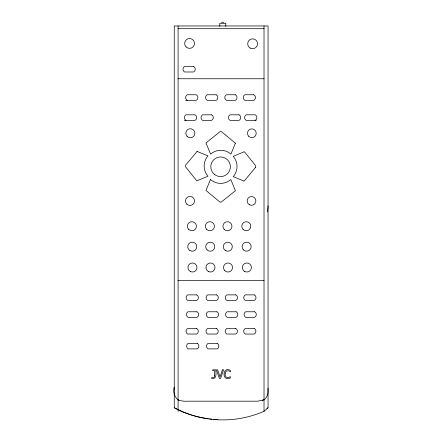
<?xml version="1.0" encoding="UTF-8"?>
<svg xmlns="http://www.w3.org/2000/svg" width="442" height="442" viewBox="0 0 442 442"><rect width="100%" height="100%" fill="white"/><g stroke="black" fill="none" stroke-linecap="round" stroke-linejoin="round"><path stroke-width="0.66" d="M267.642 212.016L268.051 205.823M264.018 411.303L268.051 407.751L268.051 25.962L174.247 25.962L174.247 407.751L181.712 411.369A103.135 103.135 0 0 0 264.018 411.303L264.018 25.962M268.051 388.269L267.996 392.85A11.326 11.326 0 0 1 264.664 399.325L264.018 399.877L257.57 401.187L188.181 401.176A23.907 23.907 0 0 1 178.905 400.203L178.082 399.888M221.536 22.525L222.757 22.1L223.956 22.586M262.321 400.264L264.664 399.325M178.082 28.702L264.018 28.702M178.082 78.759L264.018 78.759M185.64 100.306L196.215 100.306A3.116 3.116 0 0 0 196.215 94.754L187.231 94.754A3.221 3.221 0 0 0 187.231 100.306M184.419 120.368L194.994 120.368A3.116 3.116 0 0 0 194.994 114.809L186.005 114.809A3.221 3.221 0 0 0 186.005 120.368M256.233 120.368L246.194 120.368A3.221 3.221 0 0 1 246.194 114.809L255.183 114.809A3.116 3.116 0 0 1 255.183 120.368M178.082 280.521L264.018 280.521M178.905 400.203L177.231 399.115A12.238 12.238 0 0 1 174.64 395.104L174.148 393.579A12.238 12.238 0 0 1 174.247 387.247A13.929 13.929 0 0 0 174.369 389.065M225.79 26.365L225.79 23.304L219.785 23.304L219.785 26.365M178.082 25.962L178.082 411.303M268.051 407.751A99.19 99.19 0 0 1 266.852 408.386M217.757 419.48A99.19 99.19 0 0 1 213.696 419.259M211.668 419.088A99.19 99.19 0 0 1 209.641 418.872M208.292 418.701A99.19 99.19 0 0 1 174.247 407.751M214.497 375.788C215.298 378.811 210.939 376.208 211.574 378.418C216.746 380.092 216.32 372.871 215.646 369.844L212.674 369.844L212.674 370.755L214.497 370.755L214.497 375.788M225.166 373.368C224.912 374.987 225.431 377.175 227.26 377.578C228.68 378.551 231.127 374.871 230.464 377.882C221.895 382.656 221.923 365.7 230.464 370.418L230.464 371.799L228.685 370.783L226.746 370.893L225.558 372.053L225.166 373.368M222.414 369.844L220.028 376.998L217.641 369.844L216.414 369.844L219.381 378.468L220.619 378.468L223.586 369.844L222.414 369.844M210.469 179.535L205.983 190.436L219.409 201.657A1.801 1.801 0 0 0 221.768 201.657L235.415 190.706L230.785 179.535A15.343 15.343 0 0 1 210.469 179.535M235.398 143.225L230.917 154.131A15.343 15.343 0 0 0 210.602 154.131L205.966 142.954L219.613 132.009A1.801 1.801 0 0 1 221.972 132.009L235.398 143.225M197.082 151.413L185.861 164.838A1.801 1.801 0 0 0 185.861 167.198L196.812 180.844L207.983 176.214A15.343 15.343 0 0 1 207.983 155.893L197.082 151.413M255.321 167.706L244.1 181.126L233.199 176.645A15.343 15.343 0 0 0 233.199 156.33L244.371 151.694L255.321 165.341A1.801 1.801 0 0 1 255.321 167.706M193.557 66.427L184.574 66.427A3.221 3.221 0 0 0 184.574 71.985L193.557 71.985A3.116 3.116 0 0 0 193.557 66.427M216.155 94.754L207.165 94.754A3.221 3.221 0 0 0 207.165 100.306L216.155 100.306A3.116 3.116 0 0 0 216.155 94.754M235.348 94.754L226.359 94.754A3.221 3.221 0 0 0 226.359 100.306L235.348 100.306A3.116 3.116 0 0 0 235.348 94.754M253.83 94.754L244.84 94.754A3.221 3.221 0 0 0 244.84 100.306L253.83 100.306A3.116 3.116 0 0 0 253.83 94.754M211.591 114.809L202.602 114.809A3.221 3.221 0 0 0 202.602 120.368L211.591 120.368A3.116 3.116 0 0 0 211.591 114.809M239.017 114.809L230.028 114.809A3.221 3.221 0 0 0 230.028 120.368L239.017 120.368A3.116 3.116 0 0 0 239.017 114.809M196.696 294.875L187.706 294.875A3.221 3.221 0 0 0 187.706 300.427L196.696 300.427A3.116 3.116 0 0 0 196.696 294.875M216.63 294.875L207.646 294.875A3.221 3.221 0 0 0 207.646 300.427L216.63 300.427A3.116 3.116 0 0 0 216.63 294.875M235.824 294.875L226.834 294.875A3.221 3.221 0 0 0 226.834 300.427L235.824 300.427A3.116 3.116 0 0 0 235.824 294.875M254.305 294.875L245.321 294.875A3.221 3.221 0 0 0 245.321 300.427L254.305 300.427A3.116 3.116 0 0 0 254.305 294.875M196.999 311.77L188.01 311.77A3.221 3.221 0 0 0 188.01 317.323L196.999 317.323A3.116 3.116 0 0 0 196.999 311.77M216.939 311.77L207.95 311.77A3.221 3.221 0 0 0 207.95 317.323L216.939 317.323A3.116 3.116 0 0 0 216.939 311.77M236.127 311.77L227.144 311.77A3.221 3.221 0 0 0 227.144 317.323L236.127 317.323A3.116 3.116 0 0 0 236.127 311.77M254.614 311.77L245.625 311.77A3.221 3.221 0 0 0 245.625 317.323L254.614 317.323A3.116 3.116 0 0 0 254.614 311.77M196.624 328.5L187.635 328.5A3.221 3.221 0 0 0 187.635 334.053L196.624 334.053A3.116 3.116 0 0 0 196.624 328.5M216.563 328.5L207.574 328.5A3.221 3.221 0 0 0 207.574 334.053L216.563 334.053A3.116 3.116 0 0 0 216.563 328.5M235.752 328.5L226.768 328.5A3.221 3.221 0 0 0 226.768 334.053L235.752 334.053A3.116 3.116 0 0 0 235.752 328.5M254.238 328.5L245.249 328.5A3.221 3.221 0 0 0 245.249 334.053L254.238 334.053A3.116 3.116 0 0 0 254.238 328.5M197.198 343.34L188.209 343.34A3.221 3.221 0 0 0 188.209 348.893L197.198 348.893A3.116 3.116 0 0 0 197.198 343.34M217.138 343.34L208.149 343.34A3.221 3.221 0 0 0 208.149 348.893L217.138 348.893A3.116 3.116 0 0 0 217.138 343.34M186.088 46.935A4.934 4.934 0 0 0 194.336 44.725A4.934 4.934 0 0 0 188.298 38.686A4.934 4.934 0 0 0 186.088 46.935M250.15 48.056A4.934 4.934 0 0 0 257.548 43.786A4.934 4.934 0 0 0 250.15 39.515A4.934 4.934 0 0 0 250.15 48.056M187.159 136.445A4.525 4.525 0 0 0 194.729 134.412A4.525 4.525 0 0 0 189.187 128.876A4.525 4.525 0 0 0 187.159 136.445M248.763 136.335A4.376 4.376 0 0 0 256.084 134.374A4.376 4.376 0 0 0 250.725 129.02A4.376 4.376 0 0 0 248.763 136.335M214.287 174.281A9.807 9.807 0 0 0 230.254 168.49A9.807 9.807 0 0 0 217.26 157.556A9.807 9.807 0 0 0 214.287 174.281M249.327 204.707A4.376 4.376 0 0 0 255.89 200.922A4.376 4.376 0 0 0 249.327 197.132A4.376 4.376 0 0 0 249.327 204.707M186.817 204.121A4.525 4.525 0 0 0 194.386 202.088A4.525 4.525 0 0 0 188.845 196.552A4.525 4.525 0 0 0 186.817 204.121M188.701 229.431A4.525 4.525 0 0 0 196.265 227.403A4.525 4.525 0 0 0 190.729 221.862A4.525 4.525 0 0 0 188.701 229.431M206.701 229.431A4.525 4.525 0 0 0 214.271 227.403A4.525 4.525 0 0 0 208.729 221.862A4.525 4.525 0 0 0 206.701 229.431M224.249 229.431A4.525 4.525 0 0 0 231.818 227.403A4.525 4.525 0 0 0 226.276 221.862A4.525 4.525 0 0 0 224.249 229.431M243.1 229.431A4.525 4.525 0 0 0 250.669 227.403A4.525 4.525 0 0 0 245.128 221.862A4.525 4.525 0 0 0 243.1 229.431M189.983 250.603A4.525 4.525 0 0 0 196.767 246.686A4.525 4.525 0 0 0 189.983 242.768A4.525 4.525 0 0 0 189.983 250.603M207.044 249.885A4.525 4.525 0 0 0 214.613 247.857A4.525 4.525 0 0 0 209.072 242.315A4.525 4.525 0 0 0 207.044 249.885M225.53 250.603A4.525 4.525 0 0 0 232.315 246.686A4.525 4.525 0 0 0 225.53 242.768A4.525 4.525 0 0 0 225.53 250.603M243.443 249.885A4.525 4.525 0 0 0 251.012 247.857A4.525 4.525 0 0 0 245.47 242.315A4.525 4.525 0 0 0 243.443 249.885M244.619 271.421A4.525 4.525 0 0 0 251.404 267.504A4.525 4.525 0 0 0 244.619 263.587A4.525 4.525 0 0 0 244.619 271.421M224.829 270.703A4.525 4.525 0 0 0 232.398 268.675A4.525 4.525 0 0 0 226.857 263.134A4.525 4.525 0 0 0 224.829 270.703M208.221 271.421A4.525 4.525 0 0 0 215.005 267.504A4.525 4.525 0 0 0 208.221 263.587A4.525 4.525 0 0 0 208.221 271.421M190.22 271.421A4.525 4.525 0 0 0 197.005 267.504A4.525 4.525 0 0 0 190.22 263.587A4.525 4.525 0 0 0 190.22 271.421"/></g></svg>
